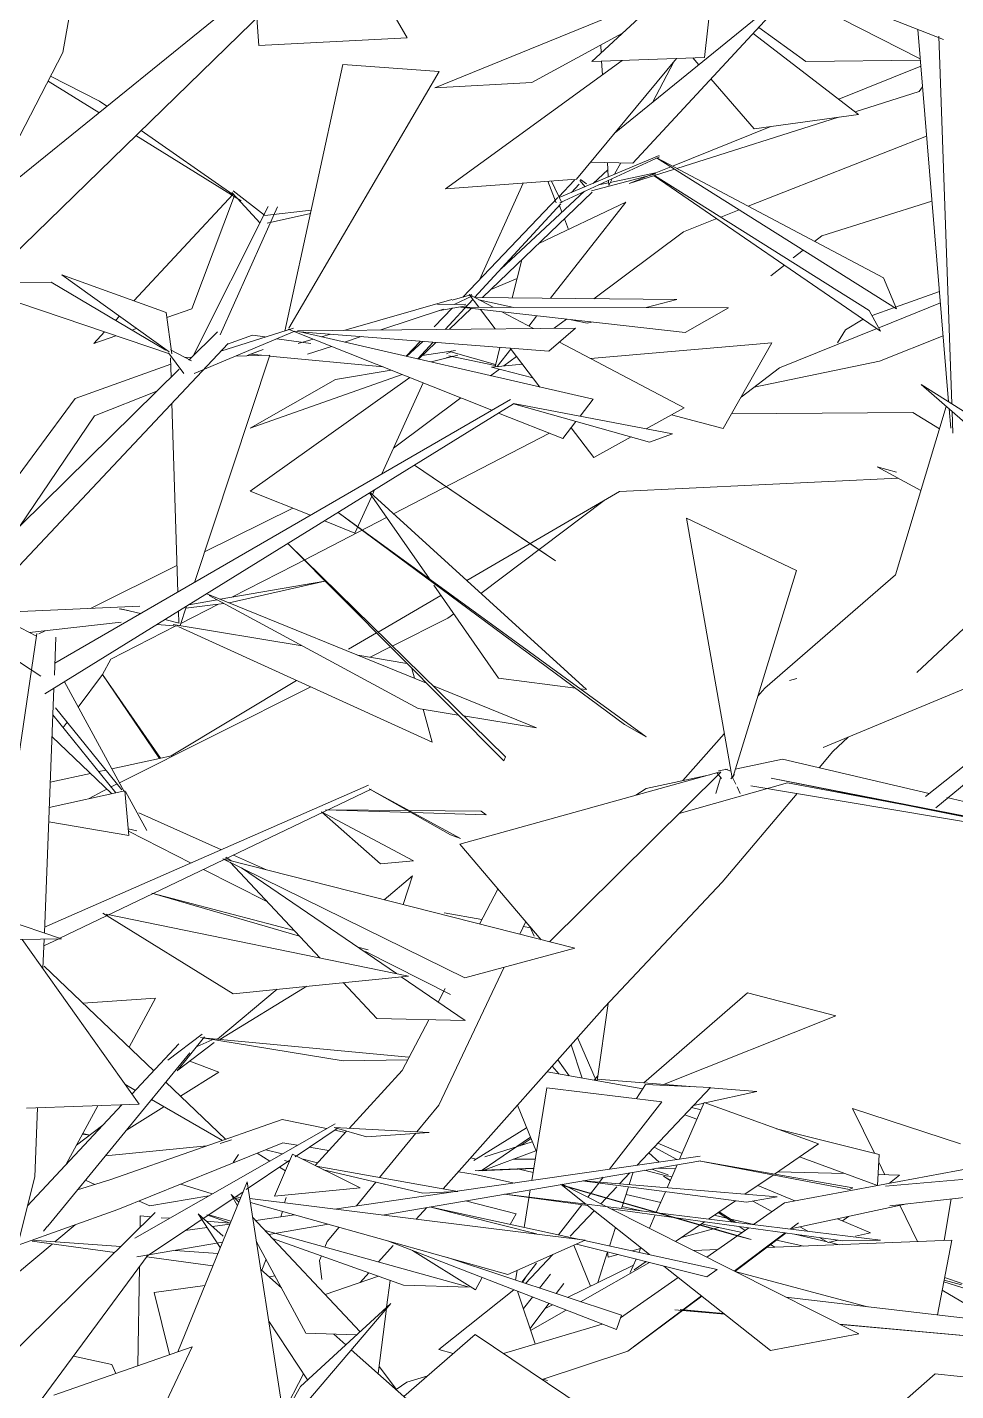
# Model space of a CAD drawing. Header units: millimetres. Extents: x 78096 to 288885, y -20632 to 149556.
# Drawn here: x 252303.5 to 252579.4, y 94300.4 to 94705.6 of the extents above; entities that cross this region are included whole.
import ezdxf

# ---------------------------------------------------------------- set-up
doc = ezdxf.new("R2010")
doc.units = ezdxf.units.MM
doc.layers.add('G-IMPT', color=8, linetype='Continuous', lineweight=9)
doc.layers.add('L-PLNT', color=71, linetype='Continuous', lineweight=9)

# ---------------------------------------------------------------- blocks, each defined once
blk = doc.blocks.new('ZZ-V - Tree Broadleaf 1 - 3dtree rotund SIMPLU-4826059-TOMH A-A')
at = {"layer": 'G-IMPT'}
for p, q in [((26821.28, 94652.38), (26874.26, 94673.24)), ((26843.1, 94643.61), (26875.87, 94653.89)), ((26802.07, 94644.82), (26811.95, 94648.71)), ((26813.09, 94649.16), (26818.55, 94651.31)), ((26775.38, 94624.91), (26802.07, 94644.82)), ((26840.98, 94641.95), (26843.1, 94643.61)), ((26834.64, 94637.02), (26837.61, 94639.33)), ((26832.01, 94634.92), (26828.03, 94631.76)), ((26865.08, 94622.42), (26878.09, 94627.03)), ((26858.07, 94619.93), (26864.71, 94622.29)), ((26860.06, 94616.28), (26878.36, 94623.7)), ((26763.6, 94616.13), (26767.23, 94618.83)), ((26850.2, 94615.69), (26855.43, 94618.83)), ((26830.61, 94604.33), (26859.28, 94615.96)), ((26850.2, 94615.69), (26847.75, 94611.81)), ((26860.3, 94606.34), (26879.18, 94613.84)), ((26748.6, 94604.94), (26752.38, 94607.76)), ((26819.13, 94595.67), (26830.61, 94604.33)), ((26823, 94598.59), (26860.3, 94606.34)), ((26744.72, 94602.04), (26747.34, 94604)), ((26715.88, 94580.53), (26735.85, 94595.42)), ((26816.3, 94590.68), (26870.14, 94591.1)), ((26870.14, 94591.1), (26878.13, 94586.28)), ((26715.86, 94560.98), (26762.16, 94584.92)), ((26859.62, 94574.98), (26865.38, 94573.4)), ((26859.62, 94574.98), (26872.6, 94567.88)), ((26737.6, 94541.2), (26782.97, 94567.62)), ((26782.97, 94567.62), (26865.85, 94571.57)), ((26741.81, 94537.36), (26778.42, 94564.97)), ((26659.7, 94549.65), (26685.96, 94562.64)), ((26686.45, 94545.76), (26713.8, 94559.91)), ((26625.8, 94532.88), (26651.49, 94545.59)), ((26667.77, 94536.19), (26686.45, 94545.76)), ((26711.24, 94525.85), (26729.94, 94536.74)), ((26652.66, 94528.44), (26663.85, 94534.17)), ((26732, 94529.97), (26733.74, 94531.28)), ((26631.86, 94517.76), (26651.18, 94527.68)), ((26715.48, 94521.69), (26732, 94529.97)), ((26610.46, 94525.29), (26612.31, 94526.2)), ((26702.44, 94520.72), (26710.81, 94525.6)), ((26708.88, 94518.38), (26714.96, 94521.43)), ((26629.36, 94513.19), (26631.86, 94517.76)), ((26629.36, 94513.19), (26622.16, 94503.49)), ((26629.36, 94513.19), (26646.34, 94488.29)), ((26629.36, 94513.19), (26646.56, 94488.37)), ((26649.76, 94489.05), (26687.03, 94511.46)), ((26634.37, 94481.04), (26691.24, 94509.54)), ((26618.85, 94499.05), (26617.7, 94497.5)), ((26632.11, 94485.19), (26646.34, 94488.29)), ((26646.34, 94488.29), (26649.76, 94489.05)), ((26646.34, 94488.29), (26646.56, 94488.37)), ((26613.84, 94481.23), (26625.78, 94483.82)), ((26628.3, 94484.37), (26630.38, 94484.82)), ((26625.4, 94476.35), (26629.42, 94478.56)), ((26629.42, 94478.56), (26630.63, 94479.17)), ((26631.95, 94479.83), (26633.71, 94480.71)), ((26711.54, 94307.58), (26716.73, 94300.8))]:
    blk.add_line(p, q, dxfattribs=at)
blk = doc.blocks.new('ZZ-V - Tree Broadleaf 1 - 3dtree rotund SIMPLU-4826034-TOMH A-A')
at = {"layer": 'G-IMPT'}
for p, q in [((26617.6, 94698.12), (26640.1, 94826.14)), ((26742.8, 94755.58), (26879.3, 94701.94)), ((26688.05, 94728.75), (26556.54, 94621.94)), ((26719.94, 94702.41), (26705.9, 94726.53)), ((26811.8, 94729.56), (26774.81, 94695.45)), ((26808.29, 94696.56), (26811.97, 94729.5)), ((26781.46, 94674), (26837.24, 94719.4)), ((26786.99, 94665.24), (26837.24, 94719.4)), ((26681.84, 94714.86), (26594.33, 94629.59)), ((26728.11, 94687.6), (26796.5, 94715.45)), ((26833.92, 94715.81), (26872.37, 94696.17)), ((26675.81, 94700.18), (26675.2, 94708.4)), ((26838.38, 94695.43), (26824.4, 94705.56)), ((26719.94, 94702.41), (26675.81, 94700.18)), ((26756.98, 94689.18), (26783.86, 94703.79)), ((26854.07, 94679.68), (26822.72, 94703.75)), ((26871.64, 94704.95), (26880.8, 94594.27)), ((26877.87, 94702.9), (26881.76, 94593.67)), ((26596.35, 94657.02), (26617.6, 94698.12)), ((26777.44, 94700.3), (26777.57, 94697.99)), ((26700.79, 94694.5), (26683.52, 94615.31)), ((26700.79, 94694.5), (26729.46, 94692.47)), ((26783.81, 94695.75), (26731.31, 94657.56)), ((26770.2, 94660.44), (26799.96, 94696.28)), ((26808.29, 94696.56), (26774.81, 94695.45)), ((26777.71, 94695.55), (26777.94, 94691.48)), ((26792.79, 94683.22), (26799.17, 94695.33)), ((26804.84, 94696.45), (26806.57, 94694.44)), ((26838.38, 94695.43), (26872.39, 94695.84)), ((26872.54, 94694.04), (26848.16, 94684.21)), ((26613.18, 94689.59), (26628.3, 94680.22)), ((26613.95, 94691.06), (26628.5, 94683.59)), ((26684.77, 94616.13), (26729.46, 94692.47)), ((26756.98, 94689.18), (26728.11, 94687.6)), ((26810.2, 94690.25), (26823.04, 94675.4)), ((26872.03, 94686.46), (26853.07, 94680.44)), ((26872.03, 94686.46), (26873.06, 94687.84)), ((26630.63, 94682.11), (26628.5, 94683.59)), ((26848.05, 94678.85), (26800.07, 94663.62)), ((26854.07, 94679.68), (26823.04, 94675.4)), ((26639.3, 94673.41), (26670.57, 94654.04)), ((26668.11, 94655.88), (26640.87, 94674.94)), ((26827.99, 94676.08), (26798.76, 94664.31)), ((26794.78, 94667.44), (26765.08, 94654.96)), ((26794.93, 94667.12), (26765.31, 94653.44)), ((26774.42, 94665.52), (26786.99, 94665.24)), ((26779.42, 94665.41), (26779.66, 94661.09)), ((26781.55, 94661.88), (26783.36, 94665.32)), ((26865.29, 94621.93), (26794, 94666.75)), ((26861.47, 94631.1), (26794.09, 94666.78)), ((26774.69, 94656.99), (26793.8, 94661.99)), ((26779.54, 94663.24), (26775.18, 94659.2)), ((26793.74, 94662.3), (26780.28, 94659.48)), ((26798.23, 94664.09), (26785.88, 94659.12)), ((26799.34, 94663.39), (26785.88, 94659.12)), ((26793.34, 94661.48), (26860.6, 94615.29)), ((26857.24, 94621.44), (26793.42, 94661.51)), ((26668.18, 94657.02), (26677.47, 94649.75)), ((26770.2, 94660.44), (26731.31, 94657.56)), ((26741.37, 94630.57), (26754.43, 94659.27)), ((26772.65, 94656.85), (26747.8, 94633.81)), ((26761.73, 94659.81), (26764.21, 94653.44)), ((26762.84, 94659.89), (26765.87, 94653.44)), ((26764.95, 94655.23), (26769.63, 94660.13)), ((26768.73, 94656.49), (26771.04, 94658.99)), ((26771.23, 94660.02), (26772.77, 94658.19)), ((26771.41, 94660.32), (26773.23, 94659.1)), ((26779.76, 94659.37), (26776.8, 94658.75)), ((26779.72, 94660.11), (26779.8, 94658.57)), ((26779.8, 94658.57), (26780.74, 94660.34)), ((26638.63, 94624.29), (26668.24, 94656.02)), ((26668.57, 94655.58), (26655.91, 94621.91)), ((26667.8, 94656.49), (26669.26, 94654.91)), ((26669.4, 94654.77), (26676.25, 94647.35)), ((26736.43, 94625.41), (26764.73, 94655.01)), ((26739.92, 94625.28), (26765.57, 94653.07)), ((26774.87, 94656.59), (26742.29, 94625.23)), ((26784.94, 94653.59), (26759.02, 94641.33)), ((26784.94, 94653.59), (26762.52, 94625.04)), ((26678.62, 94652.36), (26656.29, 94607.98)), ((26681.37, 94652.22), (26664.33, 94614.17)), ((26691.36, 94651.26), (26677.63, 94649.62)), ((26691.13, 94650.21), (26678.3, 94647.33)), ((26765.14, 94652.6), (26765.9, 94650.6)), ((26766.64, 94648.66), (26767.83, 94645.5)), ((26753.96, 94636.46), (26751.12, 94625.15)), ((26587.4, 94629.5), (26614.09, 94629.85)), ((26587.4, 94629.5), (26649.24, 94608.49)), ((26614.09, 94629.85), (26648.14, 94609.61)), ((26617.24, 94632.03), (26648.33, 94620.78)), ((26617.24, 94632.03), (26649.17, 94609.1)), ((26744.76, 94627.61), (26752.58, 94630.96)), ((26861.47, 94631.1), (26865.29, 94621.93)), ((26733.21, 94624.66), (26701.08, 94615.51)), ((26731.18, 94615.81), (26739.39, 94624.7)), ((26739.11, 94626.2), (26733.28, 94624.48)), ((26739.37, 94625.77), (26733.86, 94623.23)), ((26741.18, 94622.37), (26738.29, 94626.14)), ((26738.29, 94626.14), (26745.46, 94622.36)), ((26800.06, 94624.67), (26739.97, 94625.26)), ((26751.63, 94622.35), (26741.18, 94624.62)), ((26800.06, 94624.67), (26790.94, 94622.27)), ((26648.33, 94620.78), (26649.98, 94608.52)), ((26648.53, 94619.29), (26655.91, 94621.91)), ((26730.69, 94621.77), (26712.11, 94615.62)), ((26727.96, 94616.56), (26733.36, 94622.21)), ((26737.31, 94623.25), (26728.95, 94623.21)), ((26737.47, 94622.8), (26729.66, 94621.42)), ((26738.97, 94622.04), (26732.51, 94615.82)), ((26815.43, 94622.22), (26735.89, 94622.38)), ((26735.89, 94622.38), (26802.51, 94614.83)), ((26746.1, 94615.95), (26741.67, 94621.73)), ((26748.04, 94621.01), (26757.43, 94616.07)), ((26815.43, 94622.22), (26802.51, 94614.83)), ((26857.24, 94621.44), (26860.6, 94615.29)), ((26633.21, 94618.48), (26634.38, 94619.72)), ((26769.95, 94616.19), (26687.28, 94615.37)), ((26758.37, 94619.74), (26756.05, 94616.79)), ((26761.98, 94609.28), (26769.95, 94616.19)), ((26773.38, 94617.64), (26768.62, 94618.67)), ((26774.69, 94617.98), (26773.38, 94617.64)), ((26626.77, 94611.57), (26629.99, 94615.03)), ((26626.77, 94611.57), (26633.33, 94613.9)), ((26638.08, 94615.59), (26639.46, 94616.07)), ((26663.49, 94615.07), (26654.98, 94606.69)), ((26686.53, 94615.26), (26656.58, 94602.73)), ((26686.11, 94616.12), (26664.55, 94609.35)), ((26666.53, 94611.44), (26673.95, 94614.09)), ((26673.95, 94614.09), (26677.66, 94613.55)), ((26681.21, 94613.04), (26691.23, 94611.58)), ((26684.53, 94615.91), (26745.03, 94591.76)), ((26761.98, 94609.28), (26686.66, 94615.2)), ((26692, 94612.92), (26687.47, 94611.63)), ((26775.15, 94595.03), (26688.1, 94615.09)), ((26697.1, 94614.38), (26694.45, 94613.62)), ((26706.21, 94613.66), (26701.31, 94612.04)), ((26719.61, 94607.83), (26723.87, 94612.27)), ((26724.52, 94612.22), (26719.74, 94607.79)), ((26666.71, 94611.63), (26593.02, 94533.3)), ((26649, 94608.82), (26653.56, 94602.65)), ((26649.57, 94609.73), (26655.84, 94606.42)), ((26656.71, 94540.61), (26679.12, 94608.17)), ((26668.92, 94607.89), (26679.12, 94608.17)), ((26672.34, 94607.99), (26677.07, 94609.85)), ((26677.07, 94609.85), (26673.3, 94608.41)), ((26673.3, 94608.41), (26676.57, 94608.1)), ((26697.43, 94610.76), (26690.27, 94608.39)), ((26723.08, 94607.03), (26727.65, 94611.98)), ((26728.45, 94611.91), (26723.32, 94606.97)), ((26734.25, 94609.51), (26724.37, 94607.99)), ((26734.99, 94608.17), (26727.08, 94606.14)), ((26732.89, 94609.13), (26731.6, 94608.56)), ((26746.17, 94605.32), (26732.89, 94609.13)), ((26747.44, 94610.42), (26746.01, 94604.71)), ((26750.69, 94609.97), (26746.61, 94604.76)), ((26759.36, 94598.67), (26750.53, 94610.18)), ((26765.13, 94612.01), (26802.24, 94592.49)), ((26774.35, 94607.17), (26828.29, 94611.84)), ((26813.85, 94586.37), (26828.29, 94611.84)), ((26621.2, 94595.28), (26649.66, 94605.43)), ((26649.6, 94607.36), (26649.78, 94601.57)), ((26653.83, 94607.48), (26655.83, 94607.53)), ((26679.02, 94607.87), (26712.78, 94604.63)), ((26731.49, 94607.36), (26733.44, 94607.89)), ((26746.01, 94605.03), (26732.25, 94607.91)), ((26744.99, 94604.62), (26754.18, 94605.42)), ((26757.29, 94601.36), (26744.99, 94604.62)), ((26652.17, 94603.93), (26585.08, 94537.92)), ((26673.21, 94586.48), (26718.41, 94602.38)), ((26673.21, 94586.48), (26698.59, 94600.92)), ((26673.29, 94567.74), (26720.7, 94601.47)), ((26715.19, 94603.67), (26698.59, 94600.92)), ((26626.96, 94590.08), (26645.55, 94597.42)), ((26724.68, 94599.88), (26712.38, 94572.85)), ((26872.68, 94599.38), (26888.06, 94586)), ((26872.68, 94599.38), (26916.63, 94571.71)), ((26589.26, 94552.2), (26621.2, 94595.28)), ((26751.51, 94593.68), (26612.22, 94507.45)), ((26750.58, 94594.97), (26615.23, 94516.6)), ((26650.01, 94593.89), (26651.73, 94537.74)), ((26751.5, 94593.8), (26798.76, 94584.75)), ((26791.9, 94582.29), (26751.51, 94593.68)), ((26775.15, 94595.03), (26771.28, 94590.02)), ((26790.9, 94586.26), (26802.24, 94592.49)), ((26865.07, 94542.87), (26880.12, 94592.91)), ((26880.97, 94592.16), (26881.45, 94586.42)), ((26604.79, 94557.31), (26626.96, 94590.08)), ((26747.08, 94590.94), (26766.13, 94583.34)), ((26770.07, 94588.45), (26766.13, 94583.34)), ((26813.85, 94586.37), (26798.51, 94590.43)), ((26881.84, 94591.41), (26882.07, 94584.95)), ((26775.41, 94577.74), (26768.63, 94586.58)), ((26775.41, 94577.74), (26786.48, 94583.82)), ((26791.9, 94582.29), (26798.76, 94584.75)), ((26509.47, 94579.23), (26611.07, 94512.7)), ((26761.88, 94548.44), (26722.07, 94575.46)), ((26763.99, 94547.06), (26722.08, 94575.46)), ((26673.29, 94567.74), (26691.14, 94560.55)), ((26710.23, 94568.13), (26709.58, 94566.69)), ((26709.38, 94566.25), (26704.37, 94555.23)), ((26726.53, 94541.63), (26708.73, 94567.19)), ((26708.91, 94567.31), (26773.24, 94508.76)), ((26784.5, 94498.43), (26699.37, 94561.4)), ((26699.38, 94561.41), (26790.9, 94494.76)), ((26835.62, 94544.11), (26802.93, 94559.72)), ((26816.45, 94482.49), (26802.93, 94559.72)), ((26695.3, 94558.88), (26704.37, 94555.23)), ((26748.67, 94487.56), (26684.4, 94552.13)), ((26749.1, 94488.73), (26684.41, 94552.14)), ((26761.88, 94548.44), (26763.99, 94547.06)), ((26835.62, 94544.11), (26816.65, 94482.64)), ((26695.46, 94541.02), (26664.36, 94535.59)), ((26695.48, 94541), (26666.96, 94534.56)), ((26747.07, 94512.14), (26727.79, 94539.83)), ((26826.23, 94509.18), (26865.07, 94542.87)), ((26663.41, 94535.42), (26655.06, 94533.97)), ((26660.32, 94537.23), (26725.64, 94510.7)), ((26723.13, 94503.15), (26661.06, 94536.69)), ((26589.72, 94535.02), (26609.75, 94524.62)), ((26640.43, 94533.53), (26596.37, 94531.57)), ((26637, 94532.21), (26634.28, 94532.79)), ((26640.67, 94531.33), (26634.71, 94532.8)), ((26651.91, 94532.02), (26652.02, 94528.53)), ((26652.45, 94527.79), (26654.36, 94533.53)), ((26665.38, 94534.36), (26654.17, 94532.97)), ((26940.22, 94531.83), (26843.49, 94491.53)), ((26634.95, 94528.75), (26607.71, 94525.68)), ((26651.81, 94527.59), (26645.55, 94528.08)), ((26652.13, 94528.5), (26647.91, 94529.54)), ((26650.41, 94528.13), (26688.73, 94521.74)), ((26727.34, 94493.09), (26652.03, 94527.4)), ((26871.4, 94513.83), (26888.41, 94529.8)), ((26941.48, 94530.53), (26873.92, 94476.97)), ((26944.22, 94529.08), (26877.06, 94473.62)), ((26597.46, 94441.52), (26609.87, 94525.4)), ((26615.1, 94513.08), (26615.54, 94524.34)), ((26705.23, 94518.99), (26719.81, 94516.55)), ((26722.11, 94512.13), (26721.31, 94515.05)), ((26618.04, 94511.05), (26635.76, 94478.48)), ((26747.07, 94512.14), (26769.96, 94509.18)), ((26835.68, 94512.05), (26833.57, 94511.43)), ((26612.08, 94436.44), (26614.94, 94509.13)), ((26727.44, 94509.97), (26758.32, 94497.42)), ((26771.34, 94509), (26773.24, 94508.76)), ((26824.1, 94506.78), (26826.23, 94509.18)), ((26615.39, 94503.33), (26635.13, 94478.95)), ((26723.13, 94503.15), (26735.09, 94501.2)), ((26727.34, 94493.09), (26724.65, 94502.9)), ((26633.34, 94478.12), (26614.63, 94501.3)), ((26736.64, 94500.95), (26758.32, 94497.42)), ((26614.37, 94494.76), (26632.03, 94477.83)), ((26784.5, 94498.43), (26790.9, 94494.76)), ((26801.87, 94481.75), (26814.16, 94495.59)), ((26846.38, 94490.35), (26850.96, 94494.64)), ((26749.1, 94488.73), (26748.67, 94487.56)), ((26817.4, 94485.08), (26831.44, 94488.09)), ((26831.44, 94488.09), (26875.07, 94477.88)), ((26842.32, 94485.55), (26846.38, 94490.35)), ((26812.93, 94484.32), (26735.52, 94462.8)), ((26762.24, 94433.78), (26813.14, 94484.18)), ((26790.9, 94479.39), (26809.81, 94483.45)), ((26813, 94482.55), (26811.64, 94477.88)), ((26812.04, 94483.93), (26813.37, 94482.29)), ((26812.47, 94484.62), (26815.12, 94485.13)), ((26816.1, 94484.51), (26814.55, 94485.14)), ((26817.14, 94483.55), (26816.1, 94482.28)), ((26816.6, 94482.64), (26817.54, 94480.69)), ((26828.1, 94482.48), (26888.53, 94470.35)), ((26828.1, 94482.48), (26890.88, 94470.16)), ((26708.43, 94480.36), (26612.14, 94438.12)), ((26613.54, 94473.71), (26635.98, 94478.7)), ((26709.16, 94479.15), (26616.72, 94434.88)), ((26637.21, 94465.43), (26635.98, 94478.7)), ((26636.22, 94478.48), (26642.49, 94466.87)), ((26735.78, 94464.48), (26708.64, 94479.29)), ((26732.78, 94465.59), (26708.65, 94479.28)), ((26787.84, 94477.34), (26790.9, 94479.39)), ((26800.76, 94471.91), (26832.92, 94481.01)), ((26817.95, 94479.82), (26818.87, 94477.92)), ((26927.56, 94462.36), (26822.08, 94480.18)), ((26832.92, 94481.01), (26890.88, 94470.16)), ((26813.51, 94451.53), (26835.81, 94477.86)), ((26880.26, 94476.67), (26890.42, 94474.29)), ((26640.2, 94472.16), (26664.72, 94461.18)), ((26694.46, 94472.46), (26711.95, 94457)), ((26721.77, 94457.9), (26694.49, 94472.47)), ((26695.68, 94473.04), (26721.09, 94472.22)), ((26720.04, 94472.81), (26696.93, 94473.03)), ((26741.89, 94472.61), (26720.52, 94472.81)), ((26721.63, 94472.2), (26743.4, 94471.5)), ((26741.89, 94472.61), (26743.4, 94471.5)), ((26613.37, 94469.41), (26637.21, 94465.43)), ((26637.03, 94467.38), (26639.54, 94466.83)), ((26637.1, 94466.65), (26655.69, 94457.22)), ((26732.78, 94465.59), (26735.78, 94464.48)), ((26759.71, 94434.43), (26735.52, 94462.8)), ((26666.64, 94458.11), (26665.12, 94458.5)), ((26665.12, 94458.5), (26737.09, 94423.13)), ((26667.6, 94457.87), (26666.02, 94458.95)), ((26668.3, 94459.58), (26678.07, 94455.2)), ((26659.42, 94455.33), (26678.21, 94445.8)), ((26769.7, 94431.88), (26666.81, 94458.07)), ((26693.96, 94429.04), (26667.27, 94457.45)), ((26716.69, 94424.37), (26670.68, 94455.77)), ((26721.77, 94457.9), (26711.95, 94457)), ((26721.54, 94453.4), (26713.06, 94446.3)), ((26721.54, 94453.4), (26718.68, 94444.87)), ((26778.7, 94414.5), (26813.51, 94451.53)), ((26686.37, 94437.12), (26644, 94448.21)), ((26687.91, 94435.48), (26644, 94448.21)), ((26741.39, 94439.09), (26746.88, 94449.48)), ((26629.47, 94442.27), (26668.19, 94418.39)), ((26720.27, 94423.64), (26630.46, 94442.06)), ((26730.87, 94442.43), (26742.13, 94440.48)), ((26617.16, 94434.73), (26600.28, 94440.4)), ((26753.37, 94436.04), (26755.14, 94439.79)), ((26754.46, 94438.35), (26756.53, 94437.99)), ((26757.61, 94435.46), (26756.37, 94438.35)), ((26617.16, 94434.73), (26593.13, 94434.29)), ((26640.23, 94385.51), (26605.5, 94434.52)), ((26611.66, 94425.83), (26612, 94434.64)), ((26616.38, 94434.72), (26611.92, 94432.59)), ((26708.27, 94431.39), (26705.25, 94432.18)), ((26707.49, 94430.95), (26732.8, 94418.11)), ((26769.7, 94431.88), (26737.09, 94423.13)), ((26612.07, 94426.58), (26644.62, 94395.49)), ((26729.27, 94385.26), (26748.72, 94426.25)), ((26720.27, 94423.64), (26668.19, 94418.39)), ((26737.17, 94410.4), (26718.09, 94423.42)), ((26681.26, 94419.7), (26663.53, 94404.87)), ((26690.1, 94420.6), (26664.26, 94404.8)), ((26710.93, 94410.98), (26700.87, 94421.68)), ((26729.13, 94415.89), (26731.24, 94419.88)), ((26821.02, 94418.6), (26790.28, 94391.87)), ((26847.31, 94411.78), (26821.02, 94418.6)), ((26623.63, 94415.54), (26645.12, 94417.05)), ((26637.3, 94402.49), (26645.12, 94417.05)), ((26730.65, 94360.39), (26778.7, 94414.5)), ((26779.61, 94415.47), (26776.34, 94392.49)), ((26710.93, 94410.98), (26737.17, 94410.4)), ((26718.39, 94395.57), (26726.35, 94410.64)), ((26847.31, 94411.78), (26796.1, 94391.42)), ((26658.99, 94406.36), (26648.77, 94398.65)), ((26659.67, 94405.57), (26651.58, 94395.43)), ((26652.05, 94403.44), (26638.09, 94388.52)), ((26662.59, 94403.83), (26651.77, 94395.67)), ((26661.98, 94404.68), (26657.46, 94402.65)), ((26658.45, 94405.32), (26700.85, 94398.46)), ((26720.45, 94399.48), (26659.06, 94405.3)), ((26771.91, 94393.28), (26768.65, 94403.19)), ((26776.05, 94392.54), (26770.56, 94405.33)), ((26655.36, 94400.76), (26613.08, 94349.29)), ((26663.97, 94395.03), (26655.29, 94398.33)), ((26720.03, 94398.69), (26700.85, 94398.46)), ((26764.66, 94398.69), (26768.03, 94393.97)), ((26663.97, 94395.03), (26652.57, 94387.89)), ((26702.66, 94378.35), (26718.39, 94395.57)), ((26761.51, 94395.14), (26789.9, 94390.07)), ((26762.99, 94396.8), (26765.03, 94394.51)), ((26776.46, 94393.86), (26775.44, 94392.65)), ((26636.02, 94391.45), (26639.15, 94389.65)), ((26648.21, 94392.06), (26665.95, 94375.12)), ((26756.93, 94362.86), (26761.38, 94390.41)), ((26795.61, 94386.29), (26761.38, 94390.41)), ((26805.32, 94390.71), (26776.4, 94392.94)), ((26790.71, 94391.37), (26788.11, 94387.19)), ((26810.04, 94390.5), (26788.23, 94367.38)), ((26790.71, 94391.37), (26810.04, 94390.5)), ((26808.48, 94385.92), (26823.81, 94389.29)), ((26823.81, 94389.29), (26809.91, 94390.36)), ((26640.23, 94385.51), (26606.78, 94384.4)), ((26635.12, 94385.34), (26607.04, 94355.33)), ((26643.96, 94386.89), (26665.02, 94374.79)), ((26722.81, 94377.34), (26729.27, 94385.26)), ((26752.71, 94385.23), (26758.3, 94371.36)), ((26795.61, 94386.29), (26780.01, 94366.19)), ((26800.88, 94369.21), (26808.21, 94386.02)), ((26805, 94385.15), (26808.14, 94385.84)), ((26842.15, 94373.72), (26808.21, 94386.02)), ((26609.22, 94363.93), (26610.03, 94384.51)), ((26618.59, 94367.68), (26627.95, 94385.1)), ((26647.62, 94384.79), (26636.54, 94377.85)), ((26806.04, 94381.05), (26802.39, 94382.39)), ((26807.26, 94383.84), (26804.43, 94384.55)), ((26884.38, 94373.79), (26852.26, 94384.3)), ((26852.26, 94384.3), (26858.77, 94370.98)), ((26629.5, 94379.34), (26621.64, 94373.34)), ((26631.85, 94363.18), (26682.71, 94380.98)), ((26698.47, 94379.75), (26638.93, 94345.71)), ((26682.71, 94380.98), (26695.93, 94378.3)), ((26699.15, 94378.31), (26686.66, 94369.94)), ((26692.58, 94367.32), (26701.91, 94377.54)), ((26707.82, 94375.89), (26698.21, 94378.58)), ((26726.43, 94377.16), (26698.21, 94378.58)), ((26698.38, 94377.8), (26701.56, 94377.15)), ((26707.82, 94375.89), (26726.43, 94377.16)), ((26755.41, 94378.54), (26739.69, 94368.78)), ((26860.18, 94370.62), (26829.63, 94378.26)), ((26625.61, 94376.37), (26623.4, 94376.62)), ((26625.62, 94376.38), (26623.5, 94376.81)), ((26630.25, 94370.2), (26660.36, 94373.16)), ((26633.91, 94354.22), (26682.91, 94374.03)), ((26667.71, 94374.94), (26664.36, 94373.82)), ((26682.91, 94374.03), (26687.24, 94373.33)), ((26711.73, 94363.78), (26722.44, 94376.89)), ((26756.53, 94375.76), (26742.19, 94365.92)), ((26757.09, 94374.36), (26742.99, 94369.86)), ((26756.71, 94375.3), (26753.49, 94373.21)), ((26801.61, 94370.9), (26794.41, 94373.93)), ((26842.15, 94373.72), (26829.06, 94364.78)), ((26669.75, 94370.6), (26668.2, 94368.19)), ((26679.07, 94368.66), (26675.36, 94370.98)), ((26682.78, 94370.78), (26677.93, 94372.02)), ((26680.49, 94358.23), (26685.84, 94370.65)), ((26705.97, 94360.7), (26685.84, 94370.65)), ((26693.28, 94368.09), (26688.59, 94369.29)), ((26690.83, 94372.74), (26696.66, 94371.78)), ((26806.97, 94370.09), (26734.76, 94359.65)), ((26738.82, 94369.59), (26740.45, 94369.25)), ((26758.17, 94371.68), (26742.15, 94365.74)), ((26757.96, 94369.24), (26751.41, 94369.17)), ((26794.76, 94368.32), (26791.72, 94371.08)), ((26800.05, 94369.09), (26793.32, 94372.78)), ((26859.71, 94361.34), (26836.5, 94369.86)), ((26860.18, 94370.62), (26859.71, 94361.38)), ((26993.95, 94372.99), (26862.05, 94361.15)), ((26995.29, 94370.17), (26863.33, 94355.36)), ((26685.07, 94368.88), (26672.08, 94360.16)), ((26683.73, 94365.74), (26682.01, 94366.82)), ((26684.66, 94368.55), (26683.48, 94368.82)), ((26734.96, 94359.62), (26692.9, 94367.16)), ((26724.59, 94359.1), (26695.09, 94366.08)), ((26712.54, 94352.61), (26807.17, 94368.73)), ((26735.18, 94365.48), (26740.08, 94364.68)), ((26740.09, 94365.83), (26757.53, 94366.57)), ((26740.09, 94365.83), (26757.53, 94366.57)), ((26757.51, 94366.46), (26741.19, 94365.7)), ((26753.19, 94366.26), (26757.32, 94365.28)), ((26786.13, 94365.16), (26783.04, 94361.89)), ((26785.89, 94361.65), (26787.07, 94365.32)), ((26797.23, 94364.2), (26790.46, 94365.89)), ((26797.44, 94364.58), (26792.61, 94366.26)), ((26799.63, 94366.35), (26794.08, 94366.51)), ((26797.17, 94360.71), (26800.15, 94367.54)), ((26851.33, 94360.17), (26806.59, 94368.68)), ((26852.39, 94360.73), (26806.61, 94368.69)), ((26849.93, 94364.93), (26830.1, 94365.49)), ((26832.07, 94356.23), (26895.65, 94368.08)), ((26860.06, 94368.33), (26861.89, 94364.59)), ((26593.62, 94302.33), (26609.22, 94363.93)), ((26621.98, 94360.13), (26631.85, 94363.18)), ((26624.29, 94362.95), (26627.13, 94361.72)), ((26651.77, 94311.99), (26672.34, 94362.52)), ((26661.94, 94358.86), (26652.67, 94361.81)), ((26683.18, 94292.75), (26672.34, 94362.52)), ((26704.83, 94355.33), (26710.61, 94362.4)), ((26740.08, 94364.68), (26751.82, 94362.12)), ((26822.11, 94345.36), (26765.38, 94361.64)), ((26772.96, 94355.88), (26765.65, 94361.68)), ((26779.06, 94355.14), (26765.97, 94361.73)), ((26817.62, 94346.56), (26766.09, 94361.43)), ((26820.73, 94356.43), (26771.89, 94362.74)), ((26772.18, 94362.79), (26829.86, 94357.98)), ((26776.84, 94362.1), (26773.57, 94357.9)), ((26778.16, 94363.81), (26777.06, 94362.39)), ((26782.2, 94360.99), (26777.44, 94355.95)), ((26783.63, 94354.58), (26785.67, 94360.96)), ((26798.12, 94362.89), (26796.09, 94364.19)), ((26796.09, 94364.19), (26798.1, 94362.85)), ((26798.57, 94363.93), (26797.27, 94364.27)), ((26828.63, 94364.49), (26820.26, 94358.78)), ((26835.14, 94356.81), (26824.14, 94361.43)), ((26866.25, 94364.47), (26859.88, 94364.65)), ((26866.25, 94364.47), (26863.24, 94362.04)), ((26671.12, 94359.52), (26642.39, 94340.25)), ((26660.99, 94358.32), (26643.39, 94355.36)), ((26669.44, 94355.38), (26667.63, 94358.75)), ((26669.84, 94356.39), (26667.63, 94358.75)), ((26668.65, 94357.66), (26670.19, 94357.23)), ((26670.44, 94357.86), (26668.93, 94358.05)), ((26772.77, 94345.09), (26673.12, 94357.53)), ((26680.49, 94358.23), (26705.97, 94360.7)), ((26683.91, 94357.84), (26683.49, 94356.23)), ((26734.27, 94359.58), (26698.29, 94354.38)), ((26724.59, 94359.1), (26734.96, 94359.62)), ((26773.57, 94355.4), (26748.83, 94358.81)), ((26748.91, 94358.83), (26860.6, 94345.15)), ((26754.67, 94348.9), (26756.48, 94360.12)), ((26784.96, 94358.75), (26795.25, 94356.32)), ((26793.94, 94353.31), (26796.66, 94359.54)), ((26820.73, 94356.43), (26829.86, 94357.98)), ((26851.33, 94360.17), (26852.39, 94360.73)), ((26881.57, 94357.4), (26879.45, 94345.04)), ((26645.02, 94353.32), (26593.72, 94302.75)), ((26604.05, 94343.52), (26633.91, 94354.22)), ((26643.39, 94355.36), (26640.21, 94356.76)), ((26665.26, 94346.31), (26657.76, 94352.96)), ((26657.76, 94352.96), (26664.37, 94342.94)), ((26673.3, 94356.36), (26749.84, 94334.94)), ((26682.81, 94353.7), (26682.38, 94352.08)), ((26722.63, 94351.35), (26725.76, 94354.88)), ((26726.51, 94355), (26758.37, 94346.97)), ((26771.6, 94345.24), (26726.52, 94355.01)), ((26752.27, 94352.98), (26737.22, 94356.83)), ((26752.27, 94352.98), (26750.56, 94349.79)), ((26771.82, 94355.64), (26764.87, 94346.69)), ((26775.49, 94353.88), (26768.35, 94346.31)), ((26791.93, 94340.83), (26773.39, 94355.54)), ((26854.11, 94317.3), (26779.44, 94354.94)), ((26849.34, 94344.95), (26780.41, 94354.46)), ((26783.81, 94355.14), (26789.97, 94353.8)), ((26817.44, 94356.85), (26809.47, 94351.41)), ((26812.34, 94353.37), (26816.58, 94350.54)), ((26817.61, 94350.42), (26812.66, 94353.58)), ((26828.33, 94353.61), (26822.61, 94356.75)), ((26822.86, 94349.77), (26832.07, 94356.23)), ((26834.32, 94348.6), (26868.45, 94355.98)), ((26866.32, 94355.52), (26871.6, 94344.72)), ((26613.04, 94349.25), (26611.84, 94347.79)), ((26621.25, 94349.68), (26615.2, 94344.61)), ((26640.6, 94352.32), (26640.54, 94348.91)), ((26640.6, 94352.32), (26643.75, 94352.07)), ((26646.8, 94351.82), (26649.28, 94351.63)), ((26660.43, 94348.91), (26653.89, 94347.97)), ((26660.24, 94350.76), (26667.23, 94350.2)), ((26660.37, 94352.66), (26667.31, 94350.17)), ((26667.57, 94350.8), (26661.25, 94352.55)), ((26667.2, 94349.89), (26662.06, 94349.15)), ((26705.91, 94317.93), (26673.98, 94351.98)), ((26686.47, 94352.68), (26674.89, 94351)), ((26678.78, 94346.86), (26696.48, 94349.87)), ((26696.16, 94344.71), (26699.65, 94348.98)), ((26780.05, 94343.4), (26781.8, 94348.87)), ((26791.91, 94348.66), (26793.64, 94352.63)), ((26808.3, 94350.61), (26799.69, 94344.74)), ((26812.43, 94348.9), (26801.44, 94345.93)), ((26807.4, 94350), (26819.44, 94347.37)), ((26809, 94340.05), (26821.46, 94348.79)), ((26811.16, 94352.56), (26814.86, 94351.69)), ((26816.07, 94351.4), (26822.89, 94349.79)), ((26818.62, 94349.19), (26820.36, 94348.02)), ((26833.7, 94348.45), (26836.21, 94350.33)), ((26833.71, 94348.45), (26836.21, 94350.33)), ((26838.95, 94347.8), (26836.59, 94349.09)), ((26857.62, 94347.35), (26847.75, 94351.5)), ((26851.04, 94352.21), (26849.33, 94350.84)), ((26634.79, 94343.24), (26608.43, 94345.09)), ((26608.49, 94344.8), (26632.98, 94341.45)), ((26689.81, 94317.45), (26675.08, 94344.87)), ((26738.29, 94331.18), (26677.73, 94347.98)), ((26679.9, 94345.67), (26718.78, 94331.74)), ((26782.08, 94318.54), (26714.38, 94344.86)), ((26772.77, 94345.09), (26749.84, 94334.94)), ((26812.08, 94336.46), (26772.61, 94345.02)), ((26817.12, 94335.95), (26832.2, 94347.31)), ((26817.13, 94335.95), (26832.2, 94347.31)), ((26817.28, 94335.87), (26832.53, 94347.27)), ((26817.62, 94346.56), (26822.11, 94345.36)), ((26881.75, 94345.13), (26826.73, 94342.93)), ((26829.68, 94345.14), (26837.78, 94343.37)), ((26835.01, 94346.93), (26844.76, 94344.62)), ((26845.07, 94344.45), (26842.42, 94345.9)), ((26845.07, 94344.45), (26848.01, 94345.13)), ((26849.34, 94344.95), (26860.6, 94345.15)), ((26853.11, 94346.31), (26857.62, 94347.35)), ((26881.75, 94345.13), (26877.5, 94322.9)), ((26642.94, 94340.75), (26587.51, 94265.71)), ((26614.45, 94343.98), (26604.09, 94335.29)), ((26639.58, 94340.18), (26665.01, 94344.51)), ((26663.66, 94341.21), (26650.91, 94342.11)), ((26695.48, 94343.06), (26696.16, 94344.71)), ((26711.36, 94338.65), (26715.74, 94343.59)), ((26740.2, 94330.39), (26721.52, 94342.09)), ((26763.2, 94340.85), (26755.09, 94332.26)), ((26769.47, 94343.63), (26774.37, 94331.46)), ((26770.25, 94343.97), (26808.92, 94334.22)), ((26776.57, 94332.55), (26779.49, 94341.64)), ((26779.65, 94340.04), (26779.46, 94341.56)), ((26782.65, 94340.85), (26779.65, 94340.04)), ((26789.28, 94342.64), (26786.74, 94341.95)), ((26788.79, 94341.51), (26789.38, 94342.85)), ((26812.29, 94342.35), (26804.99, 94342.06)), ((26829.15, 94343.03), (26827.92, 94343.82)), ((26845.28, 94344.5), (26848.28, 94343.79)), ((26640.36, 94337.26), (26639.89, 94307.84)), ((26642.49, 94340.15), (26662.14, 94337.46)), ((26677.97, 94339.5), (26676.68, 94336.18)), ((26693.86, 94339.11), (26694.42, 94340.47)), ((26693.86, 94339.11), (26694.53, 94333.4)), ((26731.57, 94340.05), (26783.62, 94322.81)), ((26758.37, 94338.32), (26753.96, 94332.64)), ((26787.15, 94337.74), (26767.58, 94328.12)), ((26791.9, 94338.52), (26771.46, 94326.84)), ((26786.17, 94335.51), (26787.92, 94339.52)), ((26790.93, 94338.76), (26787.34, 94336.3)), ((26827.86, 94312.31), (26796.22, 94337.43)), ((26682.56, 94330.96), (26676.4, 94336.42)), ((26680.66, 94334.5), (26678.85, 94334.25)), ((26695.58, 94328.95), (26711.37, 94334.4)), ((26705.9, 94332.51), (26708.49, 94335.43)), ((26714.81, 94333.16), (26713.79, 94325.18)), ((26742.16, 94334.06), (26740.2, 94330.39)), ((26752.14, 94333.24), (26752.61, 94336.16)), ((26755.13, 94334.14), (26754.15, 94332.57)), ((26762.55, 94335.05), (26759.26, 94330.88)), ((26783.35, 94322.06), (26800.46, 94334.06)), ((26812.08, 94336.46), (26808.92, 94334.22)), ((26856.69, 94325.36), (26817.35, 94335.83)), ((26879.39, 94332.8), (26927.46, 94317.43)), ((26884.61, 94331.83), (26879.48, 94333.26)), ((26884.86, 94332.26), (26879.62, 94334.02)), ((26659.78, 94331.66), (26644.7, 94329.62)), ((26649.28, 94311.12), (26644.7, 94329.62)), ((26738.29, 94331.18), (26718.78, 94331.74)), ((26729.34, 94312.65), (26751.57, 94330.4)), ((26757.96, 94314.28), (26752.72, 94329.95)), ((26766.47, 94332.24), (26764.22, 94329.24)), ((26785.49, 94312.12), (26807.35, 94328.59)), ((26785.49, 94312.12), (26807.44, 94328.52)), ((26788.8, 94314.59), (26807.36, 94328.58)), ((26894.79, 94320.85), (26878.91, 94330.29)), ((26715.02, 94326.31), (26676.78, 94281.41)), ((26715.02, 94326.31), (26688.21, 94301.65)), ((26713.75, 94324.82), (26711.27, 94305.48)), ((26757.16, 94328.23), (26754.45, 94324.8)), ((26762.04, 94326.33), (26756.43, 94318.86)), ((26763.1, 94325.92), (26760.93, 94324.85)), ((26814.23, 94323.14), (26799.43, 94324.47)), ((26801.08, 94324.53), (26813.95, 94323.35)), ((26938.46, 94315.69), (26832.42, 94328.24)), ((26678.78, 94321.1), (26690.32, 94303.6)), ((26767.12, 94324.35), (26756.6, 94318.34)), ((26782.08, 94318.54), (26783.62, 94322.81)), ((26813.96, 94323.35), (26801.98, 94324.45)), ((26689.81, 94317.45), (26704.86, 94316.97)), ((26701.65, 94314.02), (26698.07, 94317.19)), ((26718.96, 94298.66), (26740.14, 94317.1)), ((26785.32, 94286.72), (26740.14, 94317.1)), ((26748.5, 94311.48), (26777.85, 94320.18)), ((26854.11, 94317.3), (26827.86, 94312.31)), ((26848.36, 94320.2), (26937.68, 94312.03)), ((26924.43, 94313.22), (26848.38, 94320.19)), ((26937.68, 94312.03), (26848.69, 94320.04)), ((26614.9, 94299.12), (26656.01, 94313.47)), ((26656.01, 94313.47), (26634.4, 94267.8)), ((26730.61, 94288.32), (26703.3, 94312.55)), ((26729.34, 94312.65), (26733.62, 94311.42)), ((26785.49, 94312.12), (26788.8, 94314.59)), ((26632.16, 94308.21), (26620.71, 94310.65)), ((26760.04, 94303.72), (26785.49, 94312.12)), ((26632.16, 94308.21), (26633.28, 94305.54)), ((26683.04, 94293.7), (26689.11, 94305.44)), ((26719.79, 94302.96), (26726.03, 94304.81)), ((26876.82, 94305.43), (26846.23, 94278.56)), ((26927.6, 94300.05), (26876.82, 94305.43)), ((26676.78, 94281.41), (26688.21, 94301.65)), ((26716.63, 94300.72), (26719.79, 94302.96)), ((26760.25, 94303.78), (26761.6, 94303.4))]:
    blk.add_line(p, q, dxfattribs=at)

msp = doc.modelspace()

# ---------------------------------------------------------------- block references
at = {"layer": 'L-PLNT'}
for name in ['ZZ-V - Tree Broadleaf 1 - 3dtree rotund SIMPLU-4826059-TOMH A-A', 'ZZ-V - Tree Broadleaf 1 - 3dtree rotund SIMPLU-4826034-TOMH A-A']:
    msp.add_blockref(name, (225696.455, 0), dxfattribs=at)

doc.saveas('drawing.dxf')
